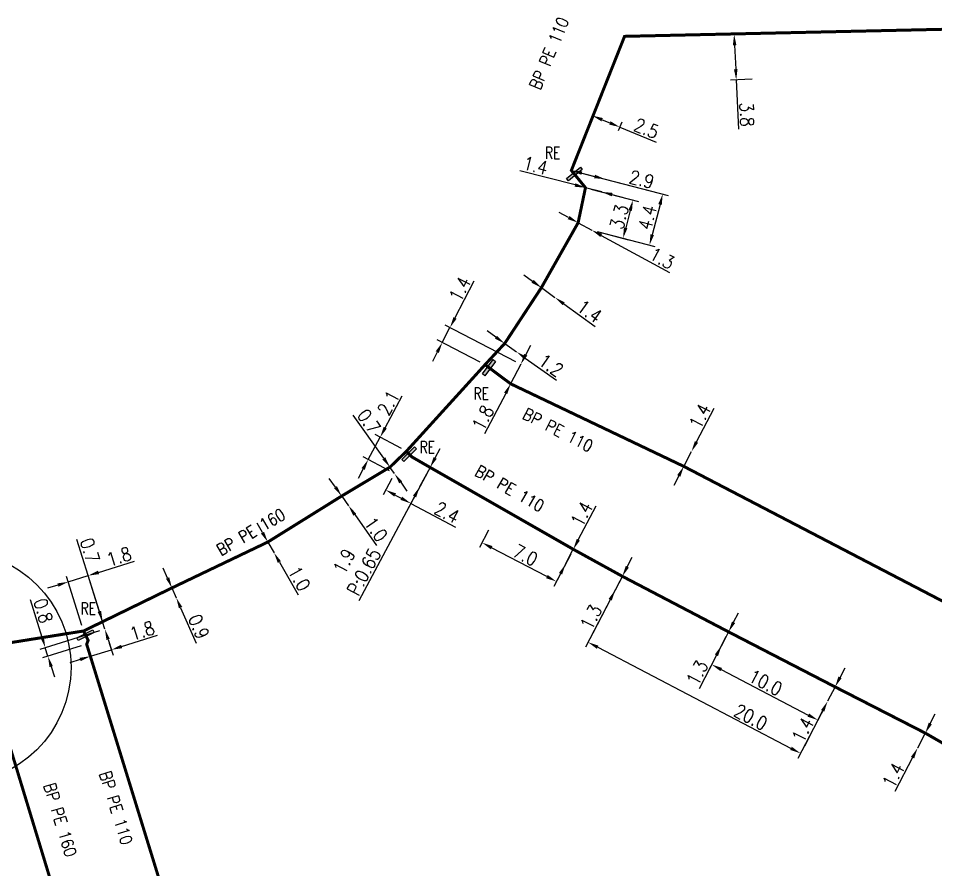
# Model space of a CAD drawing. Header units: millimetres. Extents: x 185000 to 186000, y 127990 to 129010.
# Drawn here: x 185450.9 to 185527.4, y 128709.5 to 128780.5 of the extents above; entities that cross this region are included whole.
import ezdxf
from ezdxf.enums import TextEntityAlignment as Align

# ---------------------------------------------------------------- set-up
doc = ezdxf.new("R2010")
doc.units = ezdxf.units.MM
doc.header["$PDMODE"] = 34
doc.linetypes.add('L_25_PE', pattern=[2000, 1000, 1000])
doc.layers.get('0').update_dxf_attribs({"linetype": 'CONTINUOUS'})
doc.layers.get('DEFPOINTS').update_dxf_attribs({"linetype": 'CONTINUOUS'})
doc.layers.add('L_150', color=1, linetype='CONTINUOUS')
doc.layers.add('L_340', color=7, linetype='CONTINUOUS')
doc.styles.get("Standard").update_dxf_attribs({"font": 'romans.shx', "width": 0.85})
doc.dimstyles.get("Standard").update_dxf_attribs({"dimtxt": 1.5, "dimasz": 1.2, "dimexe": 0.625, "dimexo": 0.625, "dimgap": 0.25, "dimtad": 1, "dimdec": 1, "dimzin": 0, "dimdsep": 46, "dimtxsty": 'Standard', "dimcen": -0.5, "dimadec": 0, "dimazin": 0, "dimtfac": 1, "dimtdec": 1, "dimtmove": 0, "dimatfit": 3, "dimfxl": 0, "dimtolj": 1, "dimtzin": 0, "dimarcsym": 0})

# ---------------------------------------------------------------- blocks, each defined once
blk = doc.blocks.new('*D994')
at = {"layer": 'DEFPOINTS', "color": 0, "linetype": 'Continuous', "transparency": 16777216}
for p in [(185526.582, 128720.891), (185525.936, 128719.649), (185525.936, 128719.649)]:
    blk.add_point(p, dxfattribs=at)
at = {"layer": 'L_150', "color": 0, "linetype": 'Continuous', "lineweight": -2, "transparency": 16777216}
for p, q in [((185526.996, 128721.69), (185527.411, 128722.489)), ((185526.582, 128720.891), (185525.936, 128719.649)), ((185525.521, 128718.85), (185524.052, 128716.022))]:
    blk.add_line(p, q, dxfattribs=at)
at = {"layer": 'L_150', "color": 0, "linetype": 'Continuous', "transparency": 16777216}
for points in [[(185526.863, 128721.759), (185527.13, 128721.621), (185526.582, 128720.891)], [(185525.388, 128718.919), (185525.654, 128718.781), (185525.936, 128719.649)]]:
    blk.add_solid(points, dxfattribs=at)
at = {"layer": 'L_150', "color": 0, "linetype": 'Continuous', "transparency": 16777216, "insert": (185523.913, 128717.382), "char_height": 1.125, "attachment_point": 5, "rotation": 62.54834}
blk.add_mtext('\\A1;1.4', dxfattribs=at)
blk = doc.blocks.new('*D995')
at = {"layer": 'DEFPOINTS', "color": 0, "linetype": 'Continuous', "transparency": 16777216}
for p in [(185519.054, 128724.746), (185518.431, 128723.548), (185518.431, 128723.548)]:
    blk.add_point(p, dxfattribs=at)
at = {"layer": 'L_150', "color": 0, "linetype": 'Continuous', "lineweight": -2, "transparency": 16777216}
for p, q in [((185519.469, 128725.544), (185519.884, 128726.343)), ((185519.054, 128724.746), (185518.431, 128723.548)), ((185518.016, 128722.749), (185516.49, 128719.811))]:
    blk.add_line(p, q, dxfattribs=at)
at = {"layer": 'L_150', "color": 0, "linetype": 'Continuous', "transparency": 16777216}
for points in [[(185519.336, 128725.614), (185519.602, 128725.475), (185519.054, 128724.746)], [(185517.883, 128722.818), (185518.15, 128722.68), (185518.431, 128723.548)]]:
    blk.add_solid(points, dxfattribs=at)
at = {"layer": 'L_150', "color": 0, "linetype": 'Continuous', "transparency": 16777216, "insert": (185516.352, 128721.171), "char_height": 1.125, "attachment_point": 5, "rotation": 62.54834}
blk.add_mtext('\\A1;1.4', dxfattribs=at)
blk = doc.blocks.new('*D996')
at = {"layer": 'DEFPOINTS', "color": 0, "linetype": 'Continuous', "transparency": 16777216}
for p in [(185490.365, 128738.225), (185489.607, 128736.776), (185497.217, 128736.222)]:
    blk.add_point(p, dxfattribs=at)
at = {"layer": 'L_150', "color": 0, "linetype": 'Continuous', "lineweight": -2, "transparency": 16777216}
for p, q in [((185490.148, 128737.81), (185489.39, 128736.361)), ((185495.013, 128733.949), (185490.405, 128736.359)), ((185497, 128735.807), (185495.593, 128733.117))]:
    blk.add_line(p, q, dxfattribs=at)
at = {"layer": 'L_150', "color": 0, "linetype": 'Continuous', "transparency": 16777216}
for points in [[(185490.474, 128736.492), (185490.335, 128736.226), (185489.607, 128736.776)], [(185495.082, 128734.082), (185494.943, 128733.817), (185495.81, 128733.532)]]:
    blk.add_solid(points, dxfattribs=at)
at = {"layer": 'L_150', "color": 0, "linetype": 'Continuous', "transparency": 16777216, "insert": (185493.218, 128735.734), "char_height": 1.125, "attachment_point": 5, "rotation": 332.39224}
blk.add_mtext('\\A1;7.0', dxfattribs=at)
blk = doc.blocks.new('*D997')
at = {"layer": 'DEFPOINTS', "color": 0, "linetype": 'Continuous', "transparency": 16777216}
for p in [(185507.078, 128744.381), (185507.078, 128744.381), (185506.431, 128743.139)]:
    blk.add_point(p, dxfattribs=at)
at = {"layer": 'L_150', "color": 0, "linetype": 'Continuous', "lineweight": -2, "transparency": 16777216}
for p, q in [((185507.493, 128745.179), (185508.966, 128748.006)), ((185506.431, 128743.139), (185507.078, 128744.381)), ((185506.015, 128742.341), (185505.599, 128741.543))]:
    blk.add_line(p, q, dxfattribs=at)
at = {"layer": 'L_150', "color": 0, "linetype": 'Continuous', "transparency": 16777216}
for points in [[(185507.36, 128745.248), (185507.626, 128745.11), (185507.078, 128744.381)], [(185505.882, 128742.41), (185506.148, 128742.272), (185506.431, 128743.139)]]:
    blk.add_solid(points, dxfattribs=at)
at = {"layer": 'L_150', "color": 0, "linetype": 'Continuous', "transparency": 16777216, "insert": (185507.772, 128747.338), "char_height": 1.125, "attachment_point": 5, "rotation": 62.48942}
blk.add_mtext('\\A1;1.4', dxfattribs=at)
blk = doc.blocks.new('*D50')
at = {"layer": 'DEFPOINTS', "color": 0, "linetype": 'Continuous', "transparency": 16777216}
for p in [(185512.427, 128779.246), (185510.807, 128775.367), (185512.601, 128775.45)]:
    blk.add_point(p, dxfattribs=at)
at = {"layer": 'L_150', "color": 0, "linetype": 'Continuous', "lineweight": -2, "transparency": 16777216}
for p, q in [((185511.959, 128779.224), (185510.165, 128779.142)), ((185510.674, 128778.264), (185510.766, 128776.266)), ((185512.133, 128775.428), (185510.338, 128775.346)), ((185510.807, 128775.367), (185510.995, 128771.262))]:
    blk.add_line(p, q, dxfattribs=at)
at = {"layer": 'L_150', "color": 0, "linetype": 'Continuous', "transparency": 16777216}
for points in [[(185510.824, 128778.271), (185510.524, 128778.258), (185510.633, 128779.163)], [(185510.915, 128776.273), (185510.616, 128776.26), (185510.807, 128775.367)]]:
    blk.add_solid(points, dxfattribs=at)
at = {"layer": 'L_150', "color": 0, "linetype": 'Continuous', "transparency": 16777216, "insert": (185511.69, 128772.484), "char_height": 1.125, "attachment_point": 5, "rotation": 272.62295}
blk.add_mtext('\\A1;3.8', dxfattribs=at)
blk = doc.blocks.new('*D51')
at = {"layer": 'DEFPOINTS', "color": 0, "linetype": 'Continuous', "transparency": 16777216}
for p in [(185500.497, 128776.498), (185501.098, 128771.436), (185500.801, 128770.723)]:
    blk.add_point(p, dxfattribs=at)
at = {"layer": 'L_150', "color": 0, "linetype": 'Continuous', "lineweight": -2, "transparency": 16777216}
for p, q in [((185500.317, 128776.065), (185498.61, 128771.964)), ((185499.621, 128772.051), (185500.268, 128771.782)), ((185500.981, 128771.155), (185501.279, 128771.869)), ((185501.098, 128771.436), (185504.125, 128770.176))]:
    blk.add_line(p, q, dxfattribs=at)
at = {"layer": 'L_150', "color": 0, "linetype": 'Continuous', "transparency": 16777216}
for points in [[(185499.679, 128772.19), (185499.564, 128771.913), (185498.79, 128772.397)], [(185500.325, 128771.921), (185500.21, 128771.644), (185501.098, 128771.436)]]:
    blk.add_solid(points, dxfattribs=at)
at = {"layer": 'L_150', "color": 0, "linetype": 'Continuous', "transparency": 16777216, "insert": (185503.315, 128771.326), "char_height": 1.125, "attachment_point": 5, "rotation": 337.39968}
blk.add_mtext('\\A1;2.5', dxfattribs=at)
blk = doc.blocks.new('*D233')
at = {"layer": 'DEFPOINTS', "color": 0, "linetype": 'Continuous', "transparency": 16777216}
for p in [(185497.217, 128736.222), (185496.568, 128734.981), (185496.568, 128734.981)]:
    blk.add_point(p, dxfattribs=at)
at = {"layer": 'L_150', "color": 0, "linetype": 'Continuous', "lineweight": -2, "transparency": 16777216}
for p, q in [((185497.634, 128737.02), (185499.111, 128739.844)), ((185496.568, 128734.981), (185497.217, 128736.222)), ((185496.151, 128734.184), (185495.734, 128733.386))]:
    blk.add_line(p, q, dxfattribs=at)
at = {"layer": 'L_150', "color": 0, "linetype": 'Continuous', "transparency": 16777216}
for points in [[(185497.501, 128737.089), (185497.767, 128736.95), (185497.217, 128736.222)], [(185496.018, 128734.253), (185496.284, 128734.114), (185496.568, 128734.981)]]:
    blk.add_solid(points, dxfattribs=at)
at = {"layer": 'L_150', "color": 0, "linetype": 'Continuous', "transparency": 16777216, "insert": (185497.916, 128739.178), "char_height": 1.125, "attachment_point": 5, "rotation": 62.39224}
blk.add_mtext('\\A1;1.4', dxfattribs=at)
blk = doc.blocks.new('*D234')
at = {"layer": 'DEFPOINTS', "color": 0, "linetype": 'Continuous', "transparency": 16777216}
for p in [(185510.169, 128729.335), (185518.431, 128723.548), (185517.617, 128721.98)]:
    blk.add_point(p, dxfattribs=at)
at = {"layer": 'L_150', "color": 0, "linetype": 'Continuous', "lineweight": -2, "transparency": 16777216}
for p, q in [((185509.953, 128728.92), (185508.539, 128726.198)), ((185509.553, 128726.197), (185516.819, 128722.397)), ((185518.215, 128723.132), (185517.401, 128721.564))]:
    blk.add_line(p, q, dxfattribs=at)
at = {"layer": 'L_150', "color": 0, "linetype": 'Continuous', "transparency": 16777216}
for points in [[(185509.623, 128726.33), (185509.484, 128726.064), (185508.756, 128726.614)], [(185516.889, 128722.53), (185516.75, 128722.264), (185517.617, 128721.98)]]:
    blk.add_solid(points, dxfattribs=at)
at = {"layer": 'L_150', "color": 0, "linetype": 'Continuous', "transparency": 16777216, "insert": (185513.254, 128725.108), "char_height": 1.125, "attachment_point": 5, "rotation": 332.39224}
blk.add_mtext('\\A1;10.0', dxfattribs=at)
blk = doc.blocks.new('*D235')
at = {"layer": 'DEFPOINTS', "color": 0, "linetype": 'Continuous', "transparency": 16777216}
for p in [(185510.169, 128729.335), (185509.57, 128728.182), (185509.57, 128728.182)]:
    blk.add_point(p, dxfattribs=at)
at = {"layer": 'L_150', "color": 0, "linetype": 'Continuous', "lineweight": -2, "transparency": 16777216}
for p, q in [((185510.584, 128730.134), (185510.999, 128730.933)), ((185510.169, 128729.335), (185509.57, 128728.182)), ((185509.155, 128727.383), (185507.707, 128724.595))]:
    blk.add_line(p, q, dxfattribs=at)
at = {"layer": 'L_150', "color": 0, "linetype": 'Continuous', "transparency": 16777216}
for points in [[(185510.451, 128730.203), (185510.717, 128730.065), (185510.169, 128729.335)], [(185509.022, 128727.452), (185509.288, 128727.314), (185509.57, 128728.182)]]:
    blk.add_solid(points, dxfattribs=at)
at = {"layer": 'L_150', "color": 0, "linetype": 'Continuous', "transparency": 16777216, "insert": (185507.558, 128725.936), "char_height": 1.125, "attachment_point": 5, "rotation": 62.54834}
blk.add_mtext('\\A1;1.3', dxfattribs=at)
blk = doc.blocks.new('*D236')
at = {"layer": 'DEFPOINTS', "color": 0, "linetype": 'Continuous', "transparency": 16777216}
for p in [(185501.308, 128733.97), (185518.431, 128723.548), (185516.175, 128719.204)]:
    blk.add_point(p, dxfattribs=at)
at = {"layer": 'L_150', "color": 0, "linetype": 'Continuous', "lineweight": -2, "transparency": 16777216}
for p, q in [((185501.092, 128733.554), (185498.236, 128728.056)), ((185499.249, 128728.055), (185515.377, 128719.621)), ((185518.215, 128723.132), (185515.959, 128718.788))]:
    blk.add_line(p, q, dxfattribs=at)
at = {"layer": 'L_150', "color": 0, "linetype": 'Continuous', "transparency": 16777216}
for points in [[(185499.319, 128728.188), (185499.18, 128727.922), (185498.452, 128728.472)], [(185515.447, 128719.754), (185515.308, 128719.488), (185516.175, 128719.204)]]:
    blk.add_solid(points, dxfattribs=at)
at = {"layer": 'L_150', "color": 0, "linetype": 'Continuous', "transparency": 16777216, "insert": (185512.019, 128722.224), "char_height": 1.125, "attachment_point": 5, "rotation": 332.39224}
blk.add_mtext('\\A1;20.0', dxfattribs=at)
blk = doc.blocks.new('*D237')
at = {"layer": 'DEFPOINTS', "color": 0, "linetype": 'Continuous', "transparency": 16777216}
for p in [(185501.308, 128733.97), (185500.709, 128732.816), (185500.709, 128732.816)]:
    blk.add_point(p, dxfattribs=at)
at = {"layer": 'L_150', "color": 0, "linetype": 'Continuous', "lineweight": -2, "transparency": 16777216}
for p, q in [((185501.723, 128734.768), (185502.138, 128735.567)), ((185501.308, 128733.97), (185500.709, 128732.816)), ((185500.294, 128732.017), (185498.845, 128729.229))]:
    blk.add_line(p, q, dxfattribs=at)
at = {"layer": 'L_150', "color": 0, "linetype": 'Continuous', "transparency": 16777216}
for points in [[(185501.59, 128734.837), (185501.856, 128734.699), (185501.308, 128733.97)], [(185500.161, 128732.087), (185500.427, 128731.948), (185500.709, 128732.816)]]:
    blk.add_solid(points, dxfattribs=at)
at = {"layer": 'L_150', "color": 0, "linetype": 'Continuous', "transparency": 16777216, "insert": (185498.696, 128730.57), "char_height": 1.125, "attachment_point": 5, "rotation": 62.54834}
blk.add_mtext('\\A1;1.3', dxfattribs=at)
blk = doc.blocks.new('*D1109')
at = {"layer": 'DEFPOINTS', "color": 0, "linetype": 'Continuous', "transparency": 16777216}
for p in [(185491.495, 128753.392), (185492.474, 128752.697), (185492.474, 128752.697)]:
    blk.add_point(p, dxfattribs=at)
at = {"layer": 'L_150', "color": 0, "linetype": 'Continuous', "lineweight": -2, "transparency": 16777216}
for p, q in [((185490.761, 128753.913), (185490.027, 128754.434)), ((185491.495, 128753.392), (185492.474, 128752.697)), ((185493.208, 128752.177), (185495.826, 128750.319))]:
    blk.add_line(p, q, dxfattribs=at)
at = {"layer": 'L_150', "color": 0, "linetype": 'Continuous', "transparency": 16777216}
for points in [[(185490.848, 128754.035), (185490.674, 128753.79), (185491.495, 128753.392)], [(185493.294, 128752.299), (185493.121, 128752.054), (185492.474, 128752.697)]]:
    blk.add_solid(points, dxfattribs=at)
at = {"layer": 'L_150', "color": 0, "linetype": 'Continuous', "transparency": 16777216, "insert": (185495.346, 128751.579), "char_height": 1.125, "attachment_point": 5, "rotation": 324.63659}
blk.add_mtext('\\A1;1.2', dxfattribs=at)
blk = doc.blocks.new('*D1110')
at = {"layer": 'DEFPOINTS', "color": 0, "linetype": 'Continuous', "transparency": 16777216}
for p in [(185485.27, 128743.053), (185482.298, 128742.546), (185481.563, 128741.174)]:
    blk.add_point(p, dxfattribs=at)
at = {"layer": 'L_150', "color": 0, "linetype": 'Continuous', "lineweight": -2, "transparency": 16777216}
for p, q in [((185482.077, 128742.132), (185481.342, 128740.761)), ((185485.048, 128742.64), (185483.44, 128739.637)), ((185482.357, 128740.749), (185482.868, 128740.475)), ((185483.662, 128740.05), (185487.385, 128738.056))]:
    blk.add_line(p, q, dxfattribs=at)
at = {"layer": 'L_150', "color": 0, "linetype": 'Continuous', "transparency": 16777216}
for points in [[(185482.428, 128740.881), (185482.286, 128740.617), (185481.563, 128741.174)], [(185482.939, 128740.607), (185482.797, 128740.343), (185483.662, 128740.05)]]:
    blk.add_solid(points, dxfattribs=at)
at = {"layer": 'L_150', "color": 0, "linetype": 'Continuous', "transparency": 16777216, "insert": (185486.671, 128739.289), "char_height": 1.125, "attachment_point": 5, "rotation": 331.82833}
blk.add_mtext('\\A1;2.4', dxfattribs=at)
blk = doc.blocks.new('*D1111')
at = {"layer": 'DEFPOINTS', "color": 0, "linetype": 'Continuous', "transparency": 16777216}
for p in [(185485.27, 128743.053), (185484.396, 128741.422), (185484.396, 128741.422)]:
    blk.add_point(p, dxfattribs=at)
at = {"layer": 'L_150', "color": 0, "linetype": 'Continuous', "lineweight": -2, "transparency": 16777216}
for p, q in [((185485.694, 128743.846), (185486.119, 128744.64)), ((185485.27, 128743.053), (185484.396, 128741.422)), ((185483.971, 128740.629), (185479.316, 128731.937))]:
    blk.add_line(p, q, dxfattribs=at)
at = {"layer": 'L_150', "color": 0, "linetype": 'Continuous', "transparency": 16777216}
for points in [[(185485.562, 128743.917), (185485.827, 128743.775), (185485.27, 128743.053)], [(185483.839, 128740.699), (185484.103, 128740.558), (185484.396, 128741.422)]]:
    blk.add_solid(points, dxfattribs=at)
at = {"layer": 'L_150', "color": 0, "linetype": 'Continuous', "transparency": 16777216, "insert": (185478.928, 128734.785), "char_height": 1.125, "attachment_point": 5, "rotation": 61.82833}
blk.add_mtext('\\A1;1.9\\PP:0.65', dxfattribs=at)
blk = doc.blocks.new('*D1112')
at = {"layer": 'DEFPOINTS', "color": 0, "linetype": 'Continuous', "transparency": 16777216}
for p in [(185486.929, 128754.714), (185489.853, 128751.62), (185492.831, 128751.652)]:
    blk.add_point(p, dxfattribs=at)
at = {"layer": 'L_150', "color": 0, "linetype": 'Continuous', "lineweight": -2, "transparency": 16777216}
for p, q in [((185487.344, 128755.513), (185488.948, 128758.605)), ((185486.285, 128753.471), (185486.929, 128754.714)), ((185492.415, 128751.868), (185486.513, 128754.93)), ((185489.437, 128751.836), (185485.868, 128753.687)), ((185485.87, 128752.672), (185485.456, 128751.874))]:
    blk.add_line(p, q, dxfattribs=at)
at = {"layer": 'L_150', "color": 0, "linetype": 'Continuous', "transparency": 16777216}
for points in [[(185487.211, 128755.582), (185487.477, 128755.444), (185486.929, 128754.714)], [(185485.737, 128752.742), (185486.003, 128752.603), (185486.285, 128753.471)]]:
    blk.add_solid(points, dxfattribs=at)
at = {"layer": 'L_150', "color": 0, "linetype": 'Continuous', "transparency": 16777216, "insert": (185487.756, 128757.936), "char_height": 1.125, "attachment_point": 5, "rotation": 62.57744}
blk.add_mtext('\\A1;1.4', dxfattribs=at)
blk = doc.blocks.new('L_340_20')
at = {"linetype": 'Continuous'}
blk.add_hatch(color=0, dxfattribs=at).paths.add_polyline_path([(0.125, 0.75), (-0.125, 0.75), (-0.125, -0.75), (0.125, -0.75)])
at = {"color": 0, "linetype": 'Continuous'}
blk.add_lwpolyline([(-0.125, 0.75), (0.125, 0.75), (0.125, -0.75), (-0.125, -0.75)], close=True, dxfattribs=at)
at = {"color": 0, "linetype": 'Continuous', "width": 0.75}
for tag, height, flags, p in [('RE', 1, 8, (0, 2.189)), ('DEF_LEG', 1.2, 3, (0, -5)), ('DEF_COUP', 1.2, 3, (0, -7.5)), ('DEF_TYPE', 1.2, 3, (0, -10))]:
    blk.add_attdef(tag, text='', height=height, dxfattribs=dict(at, flags=flags)).set_placement(p, align=Align.MIDDLE)
blk = doc.blocks.new('*D1113')
at = {"layer": 'DEFPOINTS', "color": 0, "linetype": 'Continuous', "transparency": 16777216}
for p in [(185483.29, 128744.397), (185480.111, 128743.717), (185482.298, 128742.546)]:
    blk.add_point(p, dxfattribs=at)
at = {"layer": 'L_150', "color": 0, "linetype": 'Continuous', "lineweight": -2, "transparency": 16777216}
for p, q in [((185481.528, 128746.361), (185482.947, 128749.011)), ((185480.111, 128743.717), (185481.103, 128745.568)), ((185482.876, 128744.618), (185480.69, 128745.789)), ((185481.885, 128742.767), (185479.698, 128743.938)), ((185479.687, 128742.923), (185479.262, 128742.13))]:
    blk.add_line(p, q, dxfattribs=at)
at = {"layer": 'L_150', "color": 0, "linetype": 'Continuous', "transparency": 16777216}
for points in [[(185481.396, 128746.432), (185481.66, 128746.29), (185481.103, 128745.568)], [(185479.554, 128742.994), (185479.819, 128742.852), (185480.111, 128743.717)]]:
    blk.add_solid(points, dxfattribs=at)
at = {"layer": 'L_150', "color": 0, "linetype": 'Continuous', "transparency": 16777216, "insert": (185481.789, 128748.437), "char_height": 1.125, "attachment_point": 5, "rotation": 61.82833}
blk.add_mtext('\\A1;2.1', dxfattribs=at)
blk = doc.blocks.new('*D1114')
at = {"layer": 'DEFPOINTS', "color": 0, "linetype": 'Continuous', "transparency": 16777216}
for p in [(185494.552, 128758.045), (185495.688, 128757.226), (185495.688, 128757.226)]:
    blk.add_point(p, dxfattribs=at)
at = {"layer": 'L_150', "color": 0, "linetype": 'Continuous', "lineweight": -2, "transparency": 16777216}
for p, q in [((185493.822, 128758.572), (185493.092, 128759.098)), ((185494.552, 128758.045), (185495.688, 128757.226)), ((185496.418, 128756.7), (185499.053, 128754.799))]:
    blk.add_line(p, q, dxfattribs=at)
at = {"layer": 'L_150', "color": 0, "linetype": 'Continuous', "transparency": 16777216}
for points in [[(185493.91, 128758.693), (185493.735, 128758.45), (185494.552, 128758.045)], [(185496.506, 128756.821), (185496.33, 128756.578), (185495.688, 128757.226)]]:
    blk.add_solid(points, dxfattribs=at)
at = {"layer": 'L_150', "color": 0, "linetype": 'Continuous', "transparency": 16777216, "insert": (185498.564, 128756.077), "char_height": 1.125, "attachment_point": 5, "rotation": 324.20025}
blk.add_mtext('\\A1;1.4', dxfattribs=at)
blk = doc.blocks.new('*D1115')
at = {"layer": 'DEFPOINTS', "color": 0, "linetype": 'Continuous', "transparency": 16777216}
for p in [(185497.618, 128763.459), (185498.759, 128762.836), (185498.759, 128762.836)]:
    blk.add_point(p, dxfattribs=at)
at = {"layer": 'L_150', "color": 0, "linetype": 'Continuous', "lineweight": -2, "transparency": 16777216}
for p, q in [((185496.828, 128763.89), (185496.038, 128764.321)), ((185497.618, 128763.459), (185498.759, 128762.836)), ((185499.549, 128762.405), (185505.24, 128759.299))]:
    blk.add_line(p, q, dxfattribs=at)
at = {"layer": 'L_150', "color": 0, "linetype": 'Continuous', "transparency": 16777216}
for points in [[(185496.899, 128764.022), (185496.756, 128763.758), (185497.618, 128763.459)], [(185499.621, 128762.537), (185499.477, 128762.273), (185498.759, 128762.836)]]:
    blk.add_solid(points, dxfattribs=at)
at = {"layer": 'L_150', "color": 0, "linetype": 'Continuous', "transparency": 16777216, "insert": (185504.615, 128760.494), "char_height": 1.125, "attachment_point": 5, "rotation": 331.37757}
blk.add_mtext('\\A1;1.3', dxfattribs=at)
blk = doc.blocks.new('*D1116')
at = {"layer": 'DEFPOINTS', "color": 0, "linetype": 'Continuous', "transparency": 16777216}
for p in [(185498.231, 128766.382), (185498.759, 128762.836), (185501.363, 128762.162)]:
    blk.add_point(p, dxfattribs=at)
at = {"layer": 'L_150', "color": 0, "linetype": 'Continuous', "lineweight": -2, "transparency": 16777216}
for p, q in [((185498.685, 128766.264), (185502.644, 128765.239)), ((185501.965, 128764.485), (185501.589, 128763.033)), ((185499.212, 128762.718), (185501.817, 128762.044))]:
    blk.add_line(p, q, dxfattribs=at)
at = {"layer": 'L_150', "color": 0, "linetype": 'Continuous', "transparency": 16777216}
for points in [[(185501.819, 128764.522), (185502.11, 128764.447), (185502.19, 128765.356)], [(185501.443, 128763.07), (185501.734, 128762.995), (185501.363, 128762.162)]]:
    blk.add_solid(points, dxfattribs=at)
at = {"layer": 'L_150', "color": 0, "linetype": 'Continuous', "transparency": 16777216, "insert": (185501.051, 128763.947), "char_height": 1.125, "attachment_point": 5, "rotation": 75.47984}
blk.add_mtext('\\A1;3.3', dxfattribs=at)
blk = doc.blocks.new('*D1117')
at = {"layer": 'DEFPOINTS', "color": 0, "linetype": 'Continuous', "transparency": 16777216}
for p in [(185498.231, 128766.382), (185499.586, 128766.031), (185499.586, 128766.031)]:
    blk.add_point(p, dxfattribs=at)
at = {"layer": 'L_150', "color": 0, "linetype": 'Continuous', "lineweight": -2, "transparency": 16777216}
for p, q in [((185497.36, 128766.607), (185492.756, 128767.8)), ((185499.586, 128766.031), (185498.231, 128766.382)), ((185500.457, 128765.805), (185501.329, 128765.579))]:
    blk.add_line(p, q, dxfattribs=at)
at = {"layer": 'L_150', "color": 0, "linetype": 'Continuous', "transparency": 16777216}
for points in [[(185497.397, 128766.752), (185497.322, 128766.462), (185498.231, 128766.382)], [(185500.495, 128765.95), (185500.42, 128765.66), (185499.586, 128766.031)]]:
    blk.add_solid(points, dxfattribs=at)
at = {"layer": 'L_150', "color": 0, "linetype": 'Continuous', "transparency": 16777216, "insert": (185494.051, 128768.239), "char_height": 1.125, "attachment_point": 5, "rotation": 345.47984}
blk.add_mtext('\\A1;1.4', dxfattribs=at)
blk = doc.blocks.new('*D1118')
at = {"layer": 'DEFPOINTS', "color": 0, "linetype": 'Continuous', "transparency": 16777216}
for p in [(185497.054, 128767.823), (185498.759, 128762.836), (185503.572, 128761.589)]:
    blk.add_point(p, dxfattribs=at)
at = {"layer": 'L_150', "color": 0, "linetype": 'Continuous', "lineweight": -2, "transparency": 16777216}
for p, q in [((185497.508, 128767.705), (185505.129, 128765.731)), ((185504.449, 128764.978), (185503.797, 128762.461)), ((185499.212, 128762.718), (185504.025, 128761.472))]:
    blk.add_line(p, q, dxfattribs=at)
at = {"layer": 'L_150', "color": 0, "linetype": 'Continuous', "transparency": 16777216}
for points in [[(185504.304, 128765.015), (185504.594, 128764.94), (185504.675, 128765.849)], [(185503.652, 128762.498), (185503.942, 128762.423), (185503.572, 128761.589)]]:
    blk.add_solid(points, dxfattribs=at)
at = {"layer": 'L_150', "color": 0, "linetype": 'Continuous', "transparency": 16777216, "insert": (185503.397, 128763.907), "char_height": 1.125, "attachment_point": 5, "rotation": 75.47984}
blk.add_mtext('\\A1;4.4', dxfattribs=at)
blk = doc.blocks.new('*D1119')
at = {"layer": 'DEFPOINTS', "color": 0, "linetype": 'Continuous', "transparency": 16777216}
for p in [(185497.054, 128767.823), (185499.862, 128767.095), (185499.862, 128767.095)]:
    blk.add_point(p, dxfattribs=at)
at = {"layer": 'L_150', "color": 0, "linetype": 'Continuous', "lineweight": -2, "transparency": 16777216}
for p, q in [((185497.926, 128767.597), (185498.991, 128767.321)), ((185499.862, 128767.095), (185503.863, 128766.059))]:
    blk.add_line(p, q, dxfattribs=at)
at = {"layer": 'L_150', "color": 0, "linetype": 'Continuous', "transparency": 16777216}
for points in [[(185497.963, 128767.742), (185497.888, 128767.452), (185497.054, 128767.823)], [(185499.028, 128767.466), (185498.953, 128767.176), (185499.862, 128767.095)]]:
    blk.add_solid(points, dxfattribs=at)
at = {"layer": 'L_150', "color": 0, "linetype": 'Continuous', "transparency": 16777216, "insert": (185502.922, 128767.078), "char_height": 1.125, "attachment_point": 5, "rotation": 345.47984}
blk.add_mtext('\\A1;2.9', dxfattribs=at)
blk = doc.blocks.new('*D1120')
at = {"layer": 'DEFPOINTS', "color": 0, "linetype": 'Continuous', "transparency": 16777216}
for p in [(185477.893, 128740.665), (185478.469, 128739.847), (185478.469, 128739.847)]:
    blk.add_point(p, dxfattribs=at)
at = {"layer": 'L_150', "color": 0, "linetype": 'Continuous', "lineweight": -2, "transparency": 16777216}
for p, q in [((185477.375, 128741.4), (185476.856, 128742.136)), ((185477.893, 128740.665), (185478.469, 128739.847)), ((185478.988, 128739.112), (185480.798, 128736.543))]:
    blk.add_line(p, q, dxfattribs=at)
at = {"layer": 'L_150', "color": 0, "linetype": 'Continuous', "transparency": 16777216}
for points in [[(185477.497, 128741.487), (185477.252, 128741.314), (185477.893, 128740.665)], [(185479.11, 128739.198), (185478.865, 128739.025), (185478.469, 128739.847)]]:
    blk.add_solid(points, dxfattribs=at)
at = {"layer": 'L_150', "color": 0, "linetype": 'Continuous', "transparency": 16777216, "insert": (185480.765, 128737.892), "char_height": 1.125, "attachment_point": 5, "rotation": 305.17329}
blk.add_mtext('\\A1;1.0', dxfattribs=at)
blk = doc.blocks.new('*D1121')
at = {"layer": 'DEFPOINTS', "color": 0, "linetype": 'Continuous', "transparency": 16777216}
for p in [(185471.734, 128736.831), (185472.248, 128735.938), (185472.248, 128735.938)]:
    blk.add_point(p, dxfattribs=at)
at = {"layer": 'L_150', "color": 0, "linetype": 'Continuous', "lineweight": -2, "transparency": 16777216}
for p, q in [((185471.285, 128737.611), (185470.836, 128738.391)), ((185471.734, 128736.831), (185472.248, 128735.938)), ((185472.697, 128735.158), (185474.265, 128732.435))]:
    blk.add_line(p, q, dxfattribs=at)
at = {"layer": 'L_150', "color": 0, "linetype": 'Continuous', "transparency": 16777216}
for points in [[(185471.415, 128737.686), (185471.155, 128737.536), (185471.734, 128736.831)], [(185472.827, 128735.233), (185472.567, 128735.083), (185472.248, 128735.938)]]:
    blk.add_solid(points, dxfattribs=at)
at = {"layer": 'L_150', "color": 0, "linetype": 'Continuous', "transparency": 16777216, "insert": (185474.355, 128733.781), "char_height": 1.125, "attachment_point": 5, "rotation": 299.92599}
blk.add_mtext('\\A1;1.0', dxfattribs=at)
blk = doc.blocks.new('*D1122')
at = {"layer": 'DEFPOINTS', "color": 0, "linetype": 'Continuous', "transparency": 16777216}
for p in [(185457.95, 128730.186), (185458.143, 128729.565), (185458.143, 128729.565)]:
    blk.add_point(p, dxfattribs=at)
at = {"layer": 'L_150', "color": 0, "linetype": 'Continuous', "lineweight": -2, "transparency": 16777216}
for p, q in [((185457.682, 128731.045), (185455.812, 128737.046)), ((185458.143, 128729.565), (185457.95, 128730.186)), ((185458.411, 128728.706), (185458.679, 128727.847))]:
    blk.add_line(p, q, dxfattribs=at)
at = {"layer": 'L_150', "color": 0, "linetype": 'Continuous', "transparency": 16777216}
for points in [[(185457.825, 128731.09), (185457.539, 128731), (185457.95, 128730.186)], [(185458.554, 128728.751), (185458.268, 128728.661), (185458.143, 128729.565)]]:
    blk.add_solid(points, dxfattribs=at)
at = {"layer": 'L_150', "color": 0, "linetype": 'Continuous', "transparency": 16777216, "insert": (185456.882, 128736.133), "char_height": 1.125, "attachment_point": 5, "rotation": 287.31254}
blk.add_mtext('\\A1;0.7', dxfattribs=at)
blk = doc.blocks.new('*D1123')
at = {"layer": 'DEFPOINTS', "color": 0, "linetype": 'Continuous', "transparency": 16777216}
for p in [(185463.733, 128733.003), (185464.094, 128732.179), (185464.094, 128732.179)]:
    blk.add_point(p, dxfattribs=at)
at = {"layer": 'L_150', "color": 0, "linetype": 'Continuous', "lineweight": -2, "transparency": 16777216}
for p, q in [((185463.371, 128733.827), (185463.009, 128734.651)), ((185463.733, 128733.003), (185464.094, 128732.179)), ((185464.456, 128731.355), (185465.757, 128728.395))]:
    blk.add_line(p, q, dxfattribs=at)
at = {"layer": 'L_150', "color": 0, "linetype": 'Continuous', "transparency": 16777216}
for points in [[(185463.508, 128733.888), (185463.233, 128733.767), (185463.733, 128733.003)], [(185464.594, 128731.416), (185464.319, 128731.295), (185464.094, 128732.179)]]:
    blk.add_solid(points, dxfattribs=at)
at = {"layer": 'L_150', "color": 0, "linetype": 'Continuous', "transparency": 16777216, "insert": (185465.974, 128729.765), "char_height": 1.125, "attachment_point": 5, "rotation": 293.71366}
blk.add_mtext('\\A1;0.9', dxfattribs=at)
blk = doc.blocks.new('*D1124')
at = {"layer": 'DEFPOINTS', "color": 0, "linetype": 'Continuous', "transparency": 16777216}
for p in [(185458.143, 128729.565), (185456.619, 128728.305), (185453.17, 128728.015)]:
    blk.add_point(p, dxfattribs=at)
at = {"layer": 'L_150', "color": 0, "linetype": 'Continuous', "lineweight": -2, "transparency": 16777216}
for p, q in [((185452.902, 128728.874), (185451.927, 128732.004)), ((185457.696, 128729.426), (185452.723, 128727.876)), ((185456.172, 128728.165), (185452.946, 128727.16)), ((185453.393, 128727.299), (185453.17, 128728.015)), ((185453.661, 128726.44), (185453.929, 128725.581))]:
    blk.add_line(p, q, dxfattribs=at)
at = {"layer": 'L_150', "color": 0, "linetype": 'Continuous', "transparency": 16777216}
for points in [[(185453.045, 128728.919), (185452.759, 128728.83), (185453.17, 128728.015)], [(185453.804, 128726.484), (185453.518, 128726.395), (185453.393, 128727.299)]]:
    blk.add_solid(points, dxfattribs=at)
at = {"layer": 'L_150', "color": 0, "linetype": 'Continuous', "transparency": 16777216, "insert": (185452.997, 128731.092), "char_height": 1.125, "attachment_point": 5, "rotation": 287.31254}
blk.add_mtext('\\A1;0.8', dxfattribs=at)
blk = doc.blocks.new('*D1125')
at = {"layer": 'DEFPOINTS', "color": 0, "linetype": 'Continuous', "transparency": 16777216}
for p in [(185456.619, 128728.305), (185458.366, 128728.849), (185458.68, 128727.845)]:
    blk.add_point(p, dxfattribs=at)
at = {"layer": 'L_150', "color": 0, "linetype": 'Continuous', "lineweight": -2, "transparency": 16777216}
for p, q in [((185459.539, 128728.113), (185462.538, 128729.048)), ((185458.506, 128728.402), (185458.819, 128727.397)), ((185456.759, 128727.857), (185457.072, 128726.853)), ((185456.932, 128727.3), (185458.68, 128727.845)), ((185456.073, 128727.032), (185455.214, 128726.765))]:
    blk.add_line(p, q, dxfattribs=at)
at = {"layer": 'L_150', "color": 0, "linetype": 'Continuous', "transparency": 16777216}
for points in [[(185459.494, 128728.256), (185459.583, 128727.969), (185458.68, 128727.845)], [(185456.029, 128727.176), (185456.118, 128726.889), (185456.932, 128727.3)]]:
    blk.add_solid(points, dxfattribs=at)
at = {"layer": 'L_150', "color": 0, "linetype": 'Continuous', "transparency": 16777216, "insert": (185461.245, 128729.43), "char_height": 1.125, "attachment_point": 5, "rotation": 17.31254}
blk.add_mtext('\\A1;1.8', dxfattribs=at)
blk = doc.blocks.new('*D1126')
at = {"layer": 'DEFPOINTS', "color": 0, "linetype": 'Continuous', "transparency": 16777216}
for p in [(185456.752, 128734.027), (185456.359, 128729.41), (185458.143, 128729.565)]:
    blk.add_point(p, dxfattribs=at)
at = {"layer": 'L_150', "color": 0, "linetype": 'Continuous', "lineweight": -2, "transparency": 16777216}
for p, q in [((185457.612, 128734.295), (185460.611, 128735.23)), ((185458.004, 128730.013), (185456.613, 128734.475)), ((185456.219, 128729.858), (185454.942, 128733.954)), ((185455.082, 128733.507), (185456.752, 128734.027)), ((185454.222, 128733.239), (185453.363, 128732.971))]:
    blk.add_line(p, q, dxfattribs=at)
at = {"layer": 'L_150', "color": 0, "linetype": 'Continuous', "transparency": 16777216}
for points in [[(185457.567, 128734.438), (185457.656, 128734.152), (185456.752, 128734.027)], [(185454.178, 128733.382), (185454.267, 128733.096), (185455.082, 128733.507)]]:
    blk.add_solid(points, dxfattribs=at)
at = {"layer": 'L_150', "color": 0, "linetype": 'Continuous', "transparency": 16777216, "insert": (185459.318, 128735.613), "char_height": 1.125, "attachment_point": 5, "rotation": 17.31254}
blk.add_mtext('\\A1;1.8', dxfattribs=at)
blk = doc.blocks.new('*D1134')
at = {"layer": 'DEFPOINTS', "color": 0, "linetype": 'Continuous', "transparency": 16777216}
for p in [(185492.831, 128751.652), (185492.831, 128751.652), (185491.988, 128750.027)]:
    blk.add_point(p, dxfattribs=at)
at = {"layer": 'L_150', "color": 0, "linetype": 'Continuous', "lineweight": -2, "transparency": 16777216}
for p, q in [((185493.246, 128752.451), (185493.66, 128753.25)), ((185492.831, 128751.652), (185491.988, 128750.027)), ((185491.574, 128749.229), (185489.82, 128745.849))]:
    blk.add_line(p, q, dxfattribs=at)
at = {"layer": 'L_150', "color": 0, "linetype": 'Continuous', "transparency": 16777216}
for points in [[(185493.113, 128752.52), (185493.379, 128752.382), (185492.831, 128751.652)], [(185491.441, 128749.298), (185491.707, 128749.16), (185491.988, 128750.027)]]:
    blk.add_solid(points, dxfattribs=at)
at = {"layer": 'L_150', "color": 0, "linetype": 'Continuous', "transparency": 16777216, "insert": (185489.671, 128747.19), "char_height": 1.125, "attachment_point": 5, "rotation": 62.57744}
blk.add_mtext('\\A1;1.8', dxfattribs=at)
blk = doc.blocks.new('*D1135')
at = {"layer": 'DEFPOINTS', "color": 0, "linetype": 'Continuous', "transparency": 16777216}
for p in [(185481.924, 128743.077), (185482.298, 128742.546), (185482.298, 128742.546)]:
    blk.add_point(p, dxfattribs=at)
at = {"layer": 'L_150', "color": 0, "linetype": 'Continuous', "lineweight": -2, "transparency": 16777216}
for p, q in [((185481.405, 128743.813), (185478.862, 128747.422)), ((185482.298, 128742.546), (185481.924, 128743.077)), ((185482.817, 128741.81), (185483.335, 128741.074))]:
    blk.add_line(p, q, dxfattribs=at)
at = {"layer": 'L_150', "color": 0, "linetype": 'Continuous', "transparency": 16777216}
for points in [[(185481.528, 128743.899), (185481.283, 128743.726), (185481.924, 128743.077)], [(185482.939, 128741.896), (185482.694, 128741.724), (185482.298, 128742.546)]]:
    blk.add_solid(points, dxfattribs=at)
at = {"layer": 'L_150', "color": 0, "linetype": 'Continuous', "transparency": 16777216, "insert": (185480.16, 128746.882), "char_height": 1.125, "attachment_point": 5, "rotation": 305.17329}
blk.add_mtext('\\A1;0.7', dxfattribs=at)

msp = doc.modelspace()

# ---------------------------------------------------------------- linework, layer by layer
msp.add_circle((185445.583, 128726.387), 9.73)
at = {"layer": 'L_150', "linetype": 'L_25_PE', "ltscale": 0.5}
msp.add_lwpolyline([(185448.676, 128728.184, 0.25, 0.25, 0), (185456.359, 128729.41, 0.25, 0.25, 0), (185457.95, 128730.186, 0.25, 0.25, 0), (185463.733, 128733.003, 0.25, 0.25, 0), (185471.734, 128736.831, 0.25, 0.25, 0), (185477.893, 128740.665, 0.25, 0.25, 0), (185481.924, 128743.077, 0.25, 0.25, 0), (185483.29, 128744.397, 0.25, 0.25, 0), (185489.853, 128751.62, 0.25, 0.25, 0), (185491.495, 128753.392, 0.25, 0.25, 0), (185494.552, 128758.045, 0.25, 0.25, 0), (185497.618, 128763.459, 0.25, 0.25, 0), (185498.231, 128766.382, 0.25, 0.25, 0), (185497.304, 128767.517, 0.25, 0.25, 0), (185497.054, 128767.823, 0.25, 0.25, 0), (185500.497, 128776.498, 0.25, 0.25, 0), (185501.492, 128779.005, 0.25, 0.25, 0), (185512.427, 128779.247, 0.25, 0.25, 0), (185537.431, 128779.8, 0.25, 0.25, 0)], format="xyseb", dxfattribs=at)
at = {"layer": 'L_150', "linetype": 'L_25_PE', "const_width": 0.25, "flags": 128}
msp.add_lwpolyline([(185610.186, 128712.119), (185607.693, 128707.594), (185604.176, 128701.272), (185599.115, 128699.96), (185592.155, 128698.267), (185590.043, 128699.368), (185578.545, 128705.357), (185558.767, 128715.657), (185545.583, 128722.523), (185539.445, 128725.72), (185528.308, 128731.746), (185506.431, 128743.139), (185506.431, 128743.139), (185491.988, 128750.027), (185490.186, 128751.371), (185489.853, 128751.62), (185489.853, 128751.62)], dxfattribs=at)
for points in [[(185483.29, 128744.397), (185483.523, 128744.161), (185483.756, 128743.925), (185485.27, 128743.053), (185497.217, 128736.222), (185497.217, 128736.222), (185501.308, 128733.97), (185510.169, 128729.335), (185519.054, 128724.746), (185526.582, 128720.891), (185531.625, 128717.99), (185537.991, 128714.795), (185544.334, 128711.556), (185551.989, 128707.466), (185566.727, 128699.924), (185573.844, 128696.168), (185580.489, 128692.768), (185585.3, 128690.209), (185586.094, 128689.787), (185586.094, 128689.787), (185586.094, 128689.787), (185587.441, 128690.224), (185587.707, 128690.085), (185588.978, 128689.435), (185590.877, 128683.797), (185592.868, 128678.213), (185590.612, 128674.095), (185590.373, 128673.582), (185587.603, 128667.656), (185583.202, 128659.675), (185579.299, 128651.951), (185572.023, 128637.748), (185564.768, 128623.953), (185561.684, 128617.804), (185558.668, 128612.258), (185556.73, 128608.696), (185555.891, 128608.389), (185553.333, 128609.116), (185553.333, 128609.116), (185552.994, 128608.831), (185552.502, 128608.418), (185546.959, 128609.863), (185533.245, 128613.376), (185516.404, 128618.145), (185497.605, 128623.622), (185494.73, 128624.483), (185493.581, 128624.828), (185489.917, 128625.927), (185476.502, 128629.72), (185475.305, 128629.999, 0.99044), (185474.223, 128630.234), (185473.583, 128630.371), (185466.571, 128631.873), (185451.312, 128636.19), (185433.488, 128641.118), (185417.445, 128645.429), (185397.033, 128651.879), (185392.162, 128653.376), (185383.302, 128656.098), (185382.257, 128656.42), (185382.257, 128656.42), (185378.665, 128656.86)], [(185485.174, 128590.927, 0.219583), (185484.883, 128591.672), (185484.284, 128594.677), (185481.273, 128609.788), (185481.273, 128609.788), (185479.417, 128617.431), (185479.005, 128617.887), (185477.68, 128619.613), (185476.854, 128620.392), (185473.07, 128621.536), (185472.489, 128621.692), (185472.595, 128622.085), (185472.687, 128622.427), (185475.016, 128631.077), (185475.221, 128631.837), (185476.166, 128635.347), (185473.977, 128641.9), (185471.04, 128651.305), (185466.197, 128667.144), (185464.056, 128674.298), (185461.833, 128681.502), (185457.313, 128696.44), (185457.313, 128696.44), (185448.251, 128726.224), (185448.177, 128726.47), (185448.305, 128726.834), (185447.95, 128727.993)]]:
    msp.add_lwpolyline(points, format="xyb", dxfattribs=at)
at = {"layer": 'L_150', "linetype": 'L_25_PE', "flags": 128}
msp.add_lwpolyline([(185456.359, 128729.41, 0.25, 0.25, 0), (185456.528, 128729.062, 0.25, 0.25, 0), (185456.742, 128728.624, 0.25, 0.25, 0), (185456.619, 128728.305, 0.25, 0.25, 0), (185467.921, 128691.68, 0.25, 0.25, 0), (185467.921, 128691.68, 0.25, 0.25, 0), (185470.297, 128684.014, 0.25, 0.25, 0), (185472.743, 128675.84, 0.25, 0.25, 0), (185474.599, 128669.594, 0.25, 0.25, 0), (185476.314, 128664.547, 0.25, 0.25, 0), (185478.008, 128658.355, 0.25, 0.25, 0), (185479.629, 128653.173, 0.25, 0.25, 0), (185481.298, 128648.078, 0.25, 0.25, 0), (185483.247, 128641.748, 0.25, 0.25, 0), (185485.389, 128635.006, 0.25, 0.25, 0), (185487.247, 128630.408, 0.25, 0.25, 0), (185487.872, 128629.412, 0.25, 0.25, 0), (185489.485, 128627.841, 0.25, 0.25, 0), (185492.112, 128626.205, 0.25, 0.25, 0), (185492.565, 128626.079, 0.25, 0.25, 0), (185493.824, 128625.733, 0.25, 0.25, 0), (185493.702, 128625.28, 0.25, 0.25, 0), (185493.58, 128624.828, 0.25, 0.25, 0), (185493.58, 128624.828, 0, 0, 0)], format="xyseb", dxfattribs=at)

# ---------------------------------------------------------------- block references
at = {"layer": 'L_340', "ltscale": 0.5}
ref = msp.add_blockref('L_340_20', (185497.304, 128767.517), dxfattribs=dict(at, rotation=309.2260034420991))
ref.add_attrib('RE', 'RE', dxfattribs={"layer": '0', "color": 0, "linetype": 'Continuous', "height": 1, "width": 0.75}).set_placement((185495.485, 128769.287), align=Align.MIDDLE)
ref = msp.add_blockref('L_340_20', (185490.186, 128751.371), dxfattribs=dict(at, rotation=323.289154310915))
ref.add_attrib('RE', 'RE', dxfattribs={"layer": '0', "color": 0, "linetype": 'Continuous', "height": 1, "width": 0.75}).set_placement((185489.53, 128749.204), align=Align.MIDDLE)
ref = msp.add_blockref('L_340_20', (185483.523, 128744.161), dxfattribs=dict(at, rotation=314.6297872616262))
ref.add_attrib('RE', 'RE', dxfattribs={"layer": '0', "color": 0, "linetype": 'Continuous', "height": 1, "width": 0.75}).set_placement((185485.03, 128744.738), align=Align.MIDDLE)
ref = msp.add_blockref('L_340_20', (185456.528, 128729.062), dxfattribs=dict(at, rotation=295.9771349664751))
ref.add_attrib('RE', 'RE', dxfattribs={"layer": '0', "color": 0, "linetype": 'Continuous', "height": 1, "width": 0.75}).set_placement((185456.753, 128731.276), align=Align.MIDDLE)

# ---------------------------------------------------------------- texts
at = {"layer": 'L_150', "linetype": 'Continuous', "width": 0.85}
for s, rotation, p in [('BP PE 110', 67.39968, (185495.197, 128777.596)), ('BP PE 110', 332.90743, (185495.938, 128746.171)), ('BP PE 110', 330.24118, (185491.911, 128741.294)), ('BP PE 160', 30.11887, (185470.316, 128737.657)), ('BP PE 110', 287.14918, (185459.065, 128714.655)), ('BP PE 160', 286.92163, (185454.415, 128713.654))]:
    msp.add_text(s, height=1, rotation=rotation, dxfattribs=at).set_placement(p, align=Align.MIDDLE)

# ---------------------------------------------------------------- dimensions: what is measured, and where the dimension line sits
at = {"layer": 'L_150', "linetype": 'Continuous'}
for base, p1, p2, angle, override, picture, middle in [((185510.807, 128775.367), (185512.427, 128779.246), (185512.601, 128775.45), 92.62295, {"dimscale": 0.75}, '*D50', (185510.94, 128772.45)), ((185501.098, 128771.436), (185500.497, 128776.498), (185500.801, 128770.723), 157.39968, {"dimscale": 0.75}, '*D51', (185503.027, 128770.634)), ((185499.586, 128766.031), (185498.231, 128766.382), (185499.586, 128766.031), 165.47984, {"dimscale": 0.75, "dimatfit": 0}, '*D1117', (185493.863, 128767.513)), ((185499.862, 128767.095), (185497.054, 128767.823), (185499.862, 128767.095), 165.47984, {"dimscale": 0.75}, '*D1119', (185502.734, 128766.352)), ((185498.759, 128762.836), (185497.618, 128763.459), (185498.759, 128762.836), 151.37757, {"dimscale": 0.75, "dimatfit": 0}, '*D1115', (185504.256, 128759.836)), ((185486.929, 128754.714), (185489.853, 128751.62), (185492.831, 128751.652), 242.57744, {"dimscale": 0.75, "dimatfit": 0}, '*D1112', (185488.422, 128757.59)), ((185495.688, 128757.226), (185494.552, 128758.045), (185495.688, 128757.226), 144.20025, {"dimscale": 0.75, "dimatfit": 0}, '*D1114', (185498.125, 128755.468)), ((185492.474, 128752.697), (185491.495, 128753.392), (185492.474, 128752.697), 144.63659, {"dimscale": 0.75, "dimatfit": 0}, '*D1109', (185494.911, 128750.967)), ((185492.831, 128751.652), (185491.988, 128750.027), (185492.831, 128751.652), 242.57744, {"dimscale": 0.75}, '*D1134', (185490.337, 128746.844)), ((185480.111, 128743.717), (185483.29, 128744.397), (185482.298, 128742.546), 61.82833, {"dimscale": 0.75}, '*D1113', (185482.45, 128748.083)), ((185482.298, 128742.546), (185481.924, 128743.077), (185482.298, 128742.546), 125.17329, {"dimscale": 0.75, "dimatfit": 0}, '*D1135', (185479.547, 128746.45)), ((185507.078, 128744.381), (185506.431, 128743.139), (185507.078, 128744.381), 242.48942, {"dimscale": 0.75}, '*D997', (185508.437, 128746.992)), ((185481.563, 128741.174), (185485.27, 128743.053), (185482.298, 128742.546), 331.82833, {"dimscale": 0.75}, '*D1110', (185486.317, 128738.628)), ((185478.469, 128739.847), (185477.893, 128740.665), (185478.469, 128739.847), 125.17329, {"dimscale": 0.75, "dimatfit": 0}, '*D1120', (185480.152, 128737.46)), ((185496.568, 128734.981), (185497.217, 128736.222), (185496.568, 128734.981), 62.39224, {"dimscale": 0.75}, '*D233', (185498.581, 128738.831)), ((185472.248, 128735.938), (185471.734, 128736.831), (185472.248, 128735.938), 119.92599, {"dimscale": 0.75, "dimatfit": 0}, '*D1121', (185473.705, 128733.407)), ((185489.607, 128736.776), (185497.217, 128736.222), (185490.365, 128738.225), 332.39224, {"dimscale": 0.75}, '*D996', (185492.871, 128735.07)), ((185458.143, 128729.565), (185457.95, 128730.186), (185458.143, 128729.565), 107.31254, {"dimscale": 0.75, "dimatfit": 0}, '*D1122', (185456.166, 128735.91)), ((185456.7524, 128734.0275), (185456.3585, 128729.4104), (185458.1433, 128729.5652), 197.31254, {"dimscale": 0.75, "dimatfit": 0}, '*D1126', (185459.541, 128734.8967)), ((185500.709, 128732.816), (185501.308, 128733.97), (185500.709, 128732.816), 62.54834, {"dimscale": 0.75, "dimlfac": 1, "dimlunit": 2, "dimatfit": 0}, '*D237', (185499.362, 128730.224)), ((185464.094, 128732.179), (185463.733, 128733.003), (185464.094, 128732.179), 113.71366, {"dimscale": 0.75, "dimatfit": 0}, '*D1123', (185465.288, 128729.463)), ((185516.175, 128719.204), (185501.308, 128733.97), (185518.431, 128723.548), 152.39224, {"dimscale": 0.75, "dimatfit": 0}, '*D236', (185511.671, 128721.559)), ((185453.1701, 128728.015), (185456.6194, 128728.3046), (185458.1433, 128729.5652), 287.31254, {"dimscale": 0.75, "dimatfit": 0}, '*D1124', (185452.2805, 128730.8689)), ((185509.57, 128728.182), (185510.169, 128729.335), (185509.57, 128728.182), 62.54834, {"dimscale": 0.75, "dimlfac": 1, "dimlunit": 2, "dimatfit": 0}, '*D235', (185508.223, 128725.59)), ((185458.68, 128727.845), (185456.619, 128728.305), (185458.366, 128728.849), 197.31254, {"dimscale": 0.75, "dimatfit": 0}, '*D1125', (185461.468, 128728.714)), ((185517.617, 128721.98), (185510.169, 128729.335), (185518.431, 128723.548), 152.39224, {"dimscale": 0.75, "dimatfit": 0}, '*D234', (185512.907, 128724.443)), ((185518.431, 128723.548), (185519.054, 128724.746), (185518.431, 128723.548), 62.54834, {"dimscale": 0.75}, '*D995', (185517.017, 128720.826)), ((185525.936, 128719.649), (185526.582, 128720.891), (185525.936, 128719.649), 62.54834, {"dimscale": 0.75}, '*D994', (185524.579, 128717.037))]:
    dim = msp.add_linear_dim(base=base, p1=p1, p2=p2, angle=angle, dimstyle='Standard', override=override, dxfattribs=at)
    dim.commit()
    dim.dimension.update_dxf_attribs({"geometry": picture, "text_midpoint": middle, "dimtype": 160})
for base, p1, picture, middle in [((185503.572, 128761.589), (185497.054, 128767.823), '*D1118', (185503.397, 128763.907)), ((185501.363, 128762.162), (185498.231, 128766.382), '*D1116', (185501.051, 128763.947))]:
    dim = msp.add_linear_dim(base=base, p1=p1, p2=(185498.759, 128762.836), angle=75.47984, dimstyle='Standard', override={"dimscale": 0.75, "dimatfit": 0}, dxfattribs=at)
    dim.commit()
    dim.dimension.update_dxf_attribs({"geometry": picture, "text_midpoint": middle})
dim = msp.add_linear_dim(base=(185484.396, 128741.422), p1=(185485.27, 128743.053), p2=(185484.396, 128741.422), angle=61.82833, text='<>\\PP:0.65', dimstyle='Standard', override={"dimscale": 0.75, "dimatfit": 0}, dxfattribs=at)
dim.commit()
dim.dimension.update_dxf_attribs({"geometry": '*D1111', "text_midpoint": (185480.415, 128733.989), "dimtype": 160})

doc.saveas('drawing.dxf')
